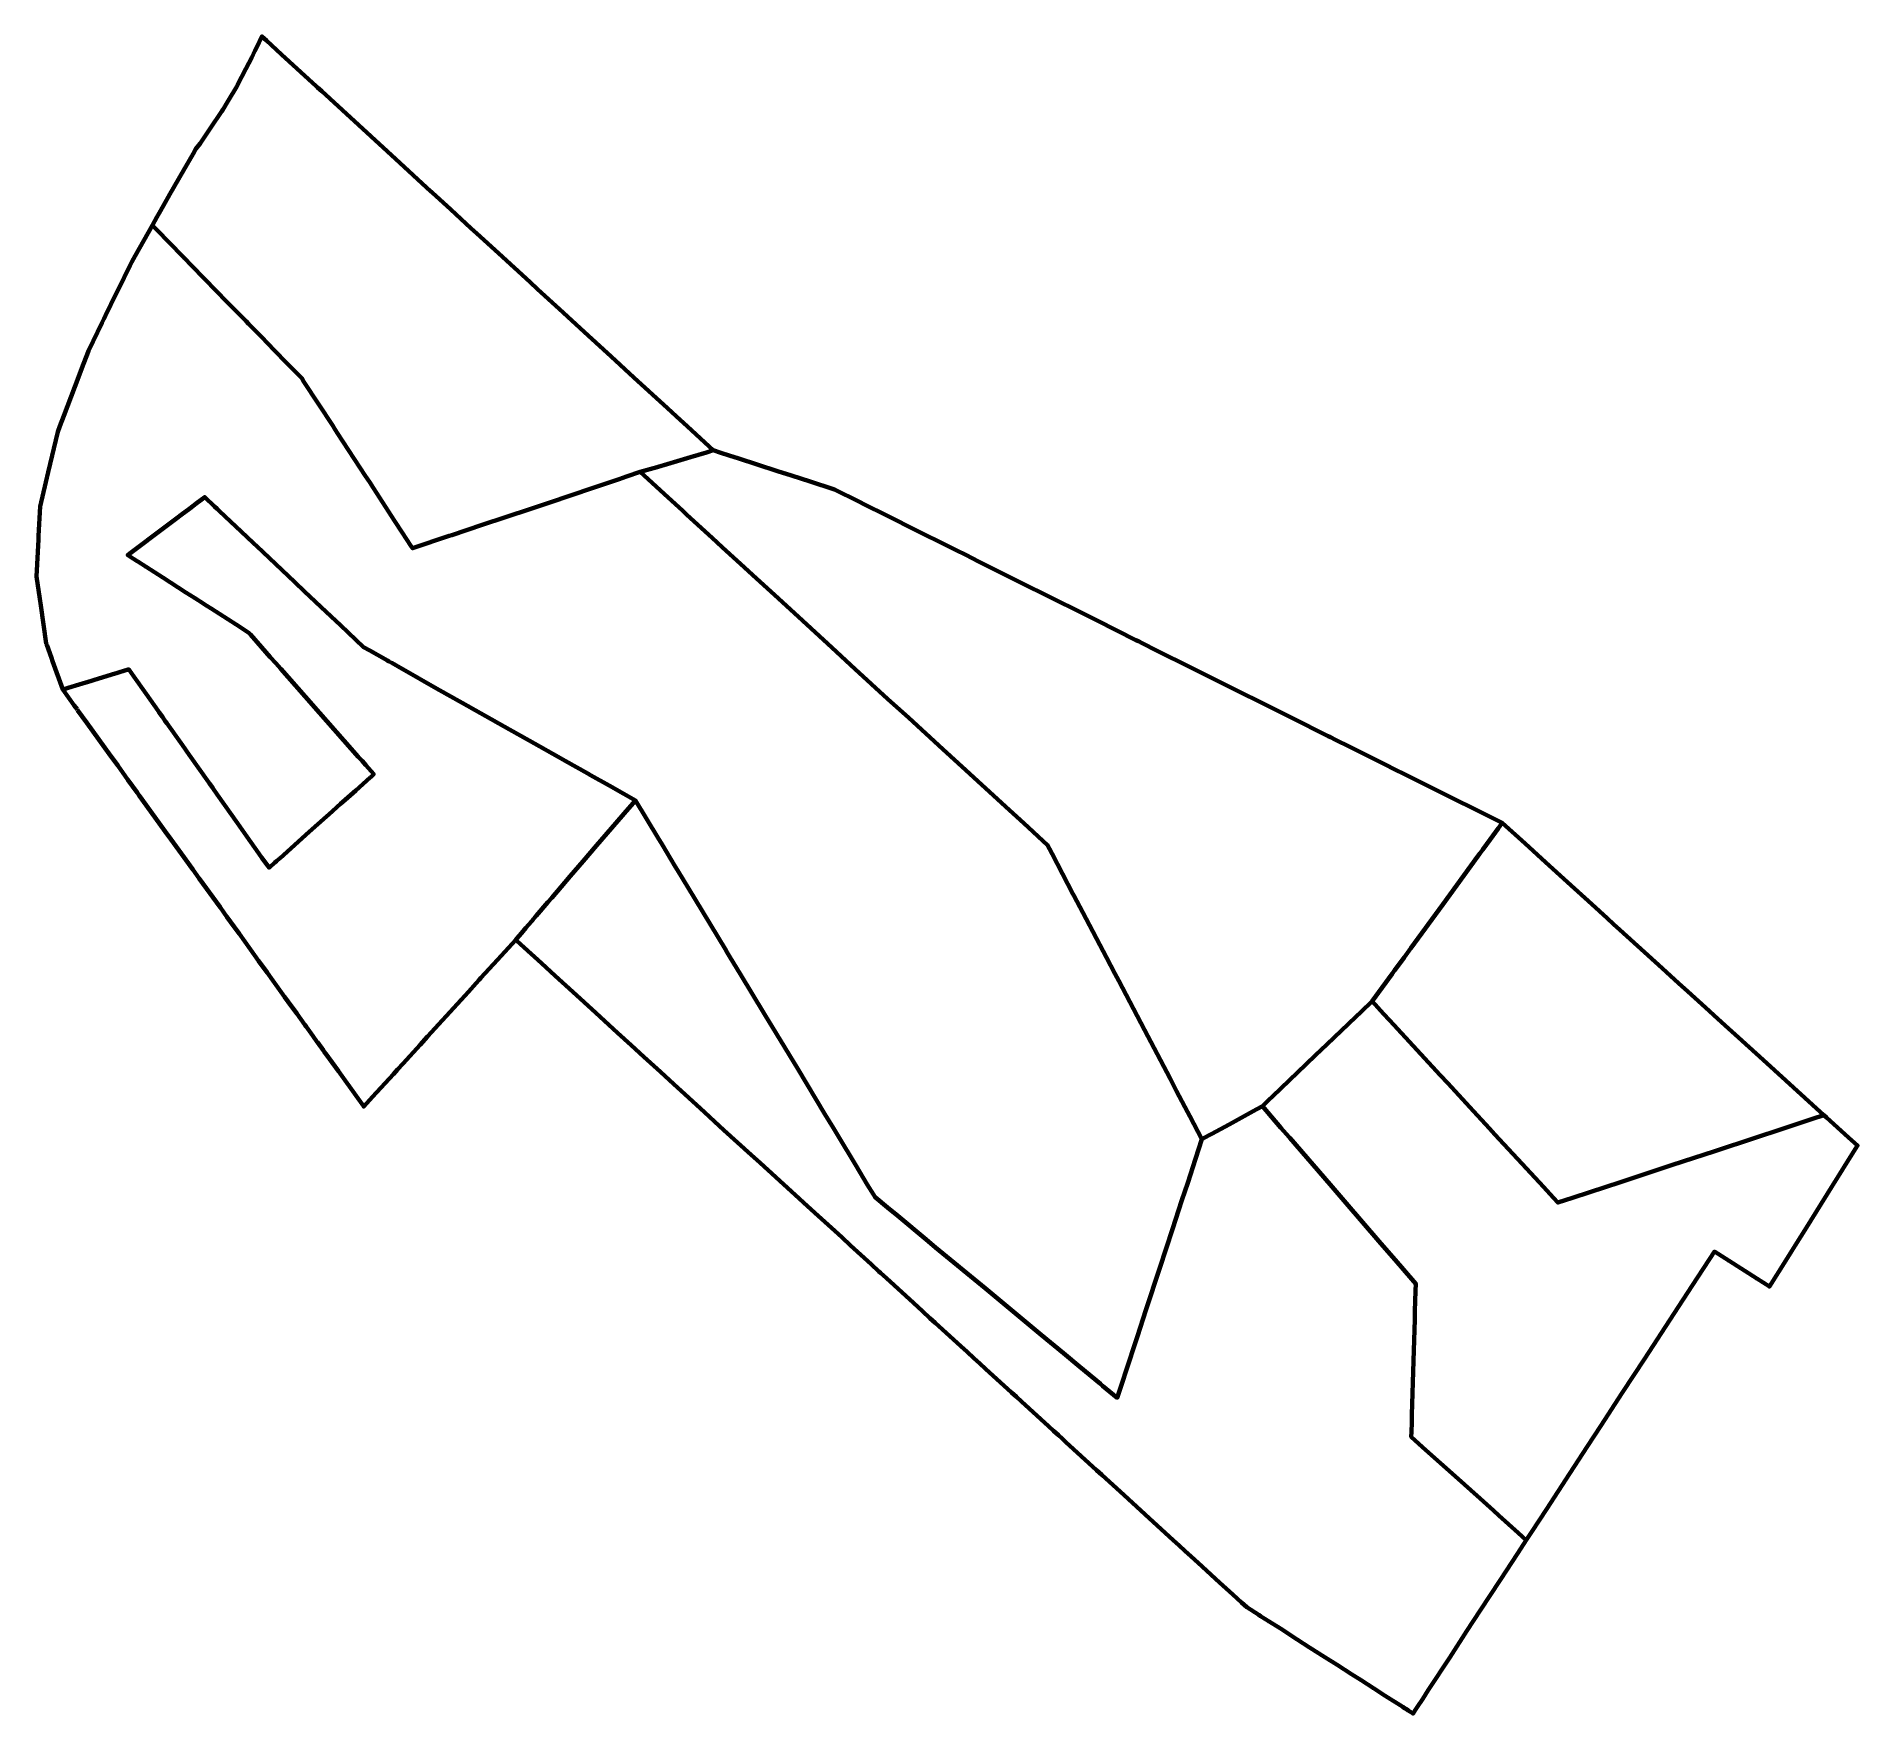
# Model space of a CAD drawing. Header units: metres. Extents: x 807568 to 807755, y 9157337 to 9157510.
import ezdxf

# ---------------------------------------------------------------- set-up
doc = ezdxf.new("R2010")
doc.units = ezdxf.units.M
doc.header["$MEASUREMENT"] = 0
doc.layers.add('2836-21157', color=1, linetype='Continuous')

msp = doc.modelspace()

# ---------------------------------------------------------------- linework, layer by layer
at = {"layer": '2836-21157', "color": 40, "lineweight": 70, "true_color": 0xffbb00}
for points in [[(807579.57, 9157490.27), (807579.57, 9157490.26), (807580.03, 9157489.79), (807581.32, 9157488.47), (807581.47, 9157488.32), (807582.56, 9157487.21), (807582.83, 9157486.92), (807583.63, 9157486.11), (807586.18, 9157483.5), (807587.21, 9157482.44), (807588.74, 9157480.88), (807589.22, 9157480.39), (807589.47, 9157480.13), (807590.93, 9157478.64), (807591.31, 9157478.25), (807593.24, 9157476.27), (807594.09, 9157475.4), (807594.93, 9157474.54), (807595.16, 9157474.18), (807596.64, 9157471.92), (807598.15, 9157469.6), (807598.24, 9157469.47), (807598.59, 9157468.93), (807601.5, 9157464.47), (807601.89, 9157463.87), (807602.3, 9157463.24), (807604.49, 9157459.88), (807605.28, 9157458.68), (807606.17, 9157457.31), (807606.34, 9157457.05), (807610.11, 9157458.31), (807610.38, 9157458.4), (807613.48, 9157459.44), (807618.39, 9157461.08), (807620.34, 9157461.73), (807624.92, 9157463.27), (807627.57, 9157464.16), (807628.34, 9157464.42), (807629.76, 9157464.89), (807631.12, 9157465.29), (807631.25, 9157465.33), (807632.85, 9157465.81), (807634.93, 9157466.43), (807636.57, 9157466.91), (807637.27, 9157467.12), (807634.61, 9157469.56), (807633.45, 9157470.62), (807632.55, 9157471.45), (807629.1, 9157474.61), (807626.76, 9157476.76), (807624.4, 9157478.92), (807622.31, 9157480.84), (807621.82, 9157481.29), (807620.68, 9157482.34), (807619.19, 9157483.7), (807618.42, 9157484.41), (807615.16, 9157487.4), (807612.94, 9157489.43), (807612.34, 9157489.98), (807611.31, 9157490.93), (807610.27, 9157491.88), (807608.36, 9157493.64), (807608.29, 9157493.7), (807608.23, 9157493.75), (807604.57, 9157497.11), (807602.89, 9157498.65), (807597, 9157504.05), (807596.57, 9157504.45), (807596.43, 9157504.57), (807595.64, 9157505.29), (807592.86, 9157507.84), (807591.31, 9157509.27), (807590.84, 9157509.7), (807590.3, 9157508.59), (807590.11, 9157508.2), (807589.79, 9157507.54), (807589.19, 9157506.37), (807588.34, 9157504.7), (807588.33, 9157504.69), (807588.25, 9157504.55), (807587.37, 9157503.08), (807586.81, 9157502.15), (807586.71, 9157502.01), (807586.22, 9157501.29), (807585.99, 9157500.96), (807584.84, 9157499.21), (807584.48, 9157498.67), (807584.05, 9157498.14), (807583.75, 9157497.62), (807582.78, 9157495.92), (807581.38, 9157493.46), (807580.72, 9157492.31), (807580.28, 9157491.53), (807580.04, 9157491.11), (807579.57, 9157490.28)], [(807631.12, 9157465.29), (807629.76, 9157464.89), (807632.2, 9157462.65), (807634.12, 9157460.89), (807634.56, 9157460.49), (807637.15, 9157458.11), (807638.19, 9157457.16), (807640.47, 9157455.08), (807641.7, 9157453.95), (807643.57, 9157452.24), (807646.03, 9157449.98), (807649.46, 9157446.84), (807651.88, 9157444.62), (807655.2, 9157441.57), (807657.37, 9157439.59), (807660.88, 9157436.37), (807663.26, 9157434.2), (807666.92, 9157430.84), (807667.73, 9157430.1), (807669.2, 9157428.75), (807671.65, 9157426.51), (807671.85, 9157426.12), (807672.12, 9157425.6), (807674.27, 9157421.5), (807674.37, 9157421.32), (807675.28, 9157419.58), (807677.73, 9157414.93), (807678.58, 9157413.31), (807678.97, 9157412.55), (807681.62, 9157407.51), (807684.25, 9157402.5), (807684.72, 9157401.6), (807684.93, 9157401.19), (807686.05, 9157399.07), (807686.28, 9157398.63), (807687.53, 9157396.25), (807688.29, 9157396.66), (807688.56, 9157396.81), (807690.32, 9157397.77), (807692.81, 9157399.14), (807693.17, 9157399.33), (807693.75, 9157399.65), (807694.42, 9157400.29), (807694.8, 9157400.66), (807698.27, 9157403.98), (807699.23, 9157404.9), (807700.39, 9157406), (807703.36, 9157408.85), (807703.91, 9157409.37), (807705.03, 9157410.44), (807707.1, 9157413.27), (807707.32, 9157413.58), (807707.35, 9157413.62), (807708.33, 9157414.96), (807709.01, 9157415.89), (807712.3, 9157420.4), (807715.93, 9157425.37), (807716.12, 9157425.63), (807716.17, 9157425.7), (807716.21, 9157425.75), (807716.25, 9157425.81), (807716.44, 9157426.07), (807717.17, 9157427.07), (807717.99, 9157428.2), (807718.42, 9157428.79), (807718.36, 9157428.82), (807716.57, 9157429.71), (807712.49, 9157431.75), (807711.59, 9157432.2), (807710.9, 9157432.54), (807710.42, 9157432.79), (807708.85, 9157433.57), (807706.9, 9157434.54), (807706.85, 9157434.57), (807706.38, 9157434.8), (807704.87, 9157435.56), (807703.51, 9157436.24), (807702.74, 9157436.62), (807701.29, 9157437.35), (807700.77, 9157437.61), (807700.52, 9157437.73), (807699.78, 9157438.1), (807698.95, 9157438.51), (807698.29, 9157438.84), (807696.45, 9157439.76), (807694.94, 9157440.52), (807693.15, 9157441.41), (807691.88, 9157442.05), (807688.04, 9157443.96), (807686.04, 9157444.96), (807683.22, 9157446.37), (807682.87, 9157446.54), (807681.4, 9157447.28), (807681.01, 9157447.47), (807680.75, 9157447.6), (807676.74, 9157449.6), (807675.37, 9157450.29), (807671.78, 9157452.08), (807671.11, 9157452.42), (807669.7, 9157453.12), (807664.62, 9157455.66), (807663.84, 9157456.05), (807663.3, 9157456.32), (807662.18, 9157456.88), (807661.02, 9157457.46), (807658.52, 9157458.71), (807658.1, 9157458.92), (807658.06, 9157458.93), (807658.02, 9157458.95), (807655.32, 9157460.3), (807652.56, 9157461.68), (807652.53, 9157461.69), (807652.51, 9157461.71), (807652.25, 9157461.84), (807649.72, 9157463.1), (807649.63, 9157463.14), (807647.25, 9157463.91), (807645.31, 9157464.53), (807643.89, 9157464.99), (807641.79, 9157465.67), (807639.91, 9157466.27), (807638.91, 9157466.59), (807638.04, 9157466.87), (807637.27, 9157467.12), (807636.57, 9157466.91), (807634.93, 9157466.43), (807632.85, 9157465.81), (807631.25, 9157465.33)], [(807616.94, 9157416.78), (807617.05, 9157416.67), (807617.8, 9157415.98), (807619.6, 9157414.35), (807621, 9157413.07), (807622.81, 9157411.42), (807623.98, 9157410.35), (807625.17, 9157409.26), (807627.41, 9157407.21), (807628.81, 9157405.94), (807630.13, 9157404.74), (807631.84, 9157403.17), (807633.21, 9157401.92), (807634.33, 9157400.9), (807636.38, 9157399.03), (807637.4, 9157398.09), (807638.37, 9157397.2), (807641.17, 9157394.65), (807642.08, 9157393.82), (807645.3, 9157390.88), (807645.69, 9157390.53), (807646.96, 9157389.37), (807648.06, 9157388.37), (807649.42, 9157387.12), (807650.48, 9157386.16), (807651.39, 9157385.32), (807653.5, 9157383.4), (807654.3, 9157382.66), (807654.46, 9157382.52), (807655.07, 9157381.96), (807657.86, 9157379.42), (807658.8, 9157378.56), (807659.56, 9157377.86), (807660.09, 9157377.38), (807662.73, 9157374.97), (807663.39, 9157374.37), (807664.07, 9157373.74), (807664.69, 9157373.18), (807665.28, 9157372.64), (807667.95, 9157370.2), (807668.45, 9157369.74), (807668.98, 9157369.27), (807671.75, 9157366.74), (807672.27, 9157366.26), (807672.78, 9157365.8), (807673.15, 9157365.45), (807673.54, 9157365.1), (807676.7, 9157362.22), (807677.22, 9157361.74), (807679.52, 9157359.64), (807682.1, 9157357.28), (807684.58, 9157355.02), (807685.18, 9157354.47), (807685.79, 9157353.92), (807686.43, 9157353.33), (807687.16, 9157352.66), (807689.35, 9157350.66), (807690.02, 9157350.05), (807690.72, 9157349.41), (807691.61, 9157348.6), (807692.15, 9157348.11), (807693.39, 9157347.32), (807693.57, 9157347.2), (807694.45, 9157346.64), (807695.6, 9157345.91), (807697.34, 9157344.79), (807698.61, 9157343.98), (807700.19, 9157342.97), (807701.44, 9157342.17), (807702.93, 9157341.21), (807703.92, 9157340.59), (807705.17, 9157339.78), (807706.39, 9157339), (807708.19, 9157337.86), (807708.42, 9157337.7), (807708.53, 9157337.64), (807708.75, 9157337.49), (807709.26, 9157337.17), (807709.48, 9157337.51), (807709.69, 9157337.82), (807710.25, 9157338.68), (807710.82, 9157339.56), (807713.03, 9157342.95), (807714.8, 9157345.67), (807716.17, 9157347.76), (807718.2, 9157350.88), (807720.03, 9157353.68), (807720.9, 9157355.02), (807720.07, 9157355.77), (807718.09, 9157357.54), (807717.51, 9157358.06), (807716.15, 9157359.28), (807713.57, 9157361.59), (807712.07, 9157362.93), (807710.22, 9157364.59), (807709.06, 9157365.62), (807709.08, 9157366.16), (807709.11, 9157367.1), (807709.13, 9157367.91), (807709.3, 9157373.46), (807709.43, 9157377.7), (807709.45, 9157378.58), (807709.52, 9157380.66), (807709.54, 9157381.37), (807708.06, 9157383.08), (807707.61, 9157383.6), (807705.74, 9157385.77), (807702.38, 9157389.66), (807700.72, 9157391.58), (807696.56, 9157396.39), (807696.5, 9157396.47), (807695.66, 9157397.44), (807694.68, 9157398.57), (807693.75, 9157399.65), (807693.17, 9157399.33), (807692.81, 9157399.14), (807690.32, 9157397.77), (807688.56, 9157396.81), (807688.29, 9157396.66), (807687.53, 9157396.25), (807686.88, 9157394.24), (807686.07, 9157391.77), (807685.48, 9157389.97), (807684.5, 9157387), (807683.2, 9157383.01), (807681.78, 9157378.68), (807680.9, 9157375.98), (807679.64, 9157372.14), (807679.47, 9157371.62), (807678.83, 9157369.65), (807677.31, 9157370.9), (807677.11, 9157371.08), (807674.97, 9157372.84), (807673.28, 9157374.24), (807670.99, 9157376.14), (807670.79, 9157376.31), (807665.64, 9157380.58), (807665.22, 9157380.92), (807660.14, 9157385.13), (807659.15, 9157385.95), (807656.24, 9157388.36), (807655.18, 9157389.24), (807653.91, 9157390.29), (807653.74, 9157390.57), (807653.11, 9157391.61), (807651.97, 9157393.5), (807650.04, 9157396.69), (807649.62, 9157397.39), (807648.75, 9157398.83), (807645.95, 9157403.48), (807643.76, 9157407.1), (807642.54, 9157409.12), (807640.04, 9157413.26), (807639.02, 9157414.95), (807638.6, 9157415.64), (807638.58, 9157415.68), (807635.34, 9157421.04), (807633.59, 9157423.93), (807633.36, 9157424.32), (807632, 9157426.57), (807631.57, 9157427.29), (807629.26, 9157431.11), (807628.11, 9157429.77), (807627.9, 9157429.52), (807627.46, 9157429.01), (807626.8, 9157428.24), (807625.27, 9157426.47), (807623.87, 9157424.84), (807622.55, 9157423.3), (807621.62, 9157422.22), (807620.66, 9157421.1), (807620.26, 9157420.64), (807619.05, 9157419.23), (807618.95, 9157419.12), (807618.88, 9157419.03), (807618.78, 9157418.91), (807618.62, 9157418.72), (807618.56, 9157418.66), (807618, 9157418.01), (807617.53, 9157417.46), (807617.05, 9157416.9)]]:
    msp.add_lwpolyline(points, close=True, dxfattribs=at)
at = {"layer": '2836-21157', "color": 254, "lineweight": 70, "true_color": 0xcccccc}
msp.add_lwpolyline([(807567.78, 9157456.66), (807567.64, 9157454.15), (807567.98, 9157451.85), (807568.08, 9157451.14), (807568.66, 9157447.25), (807568.71, 9157447.1), (807569.19, 9157445.77), (807569.31, 9157445.42), (807570.35, 9157442.52), (807570.81, 9157442.66), (807570.92, 9157442.69), (807572.05, 9157443.04), (807573.3, 9157443.42), (807573.52, 9157443.49), (807575.39, 9157444.06), (807575.99, 9157444.24), (807576.17, 9157444.3), (807577.08, 9157444.57), (807577.14, 9157444.59), (807577.17, 9157444.55), (807577.67, 9157443.85), (807578.92, 9157442.08), (807580.17, 9157440.31), (807580.28, 9157440.15), (807580.6, 9157439.7), (807580.9, 9157439.27), (807581.07, 9157439.04), (807582.66, 9157436.78), (807583.37, 9157435.78), (807585.38, 9157432.94), (807585.4, 9157432.9), (807585.45, 9157432.84), (807585.74, 9157432.43), (807585.86, 9157432.25), (807586.25, 9157431.7), (807588.31, 9157428.78), (807589.04, 9157427.75), (807589.3, 9157427.39), (807590.53, 9157425.65), (807590.84, 9157425.21), (807591.43, 9157424.37), (807591.57, 9157424.17), (807591.61, 9157424.21), (807592.18, 9157424.72), (807592.32, 9157424.84), (807592.64, 9157425.12), (807592.7, 9157425.18), (807595.7, 9157427.86), (807597.49, 9157429.46), (807598.05, 9157429.96), (807598.06, 9157429.97), (807598.57, 9157430.43), (807598.92, 9157430.74), (807599.39, 9157431.16), (807599.68, 9157431.42), (807600.49, 9157432.14), (807601.96, 9157433.45), (807602.06, 9157433.54), (807602.1, 9157433.58), (807602.34, 9157433.79), (807601.51, 9157434.73), (807601.14, 9157435.16), (807600.75, 9157435.6), (807600.03, 9157436.42), (807596.77, 9157440.11), (807596.73, 9157440.16), (807596.03, 9157440.95), (807592.77, 9157444.64), (807592.26, 9157445.22), (807591.7, 9157445.85), (807590.8, 9157446.87), (807589.67, 9157448.17), (807589.49, 9157448.36), (807588.19, 9157449.19), (807587.34, 9157449.74), (807585.6, 9157450.85), (807585.16, 9157451.13), (807584.47, 9157451.58), (807584.27, 9157451.71), (807583.89, 9157451.94), (807583, 9157452.51), (807580.64, 9157454.03), (807578.92, 9157455.12), (807578.07, 9157455.67), (807578.03, 9157455.69), (807578.03, 9157455.7), (807578.01, 9157455.71), (807577.26, 9157456.19), (807577.03, 9157456.34), (807577.25, 9157456.5), (807577.25, 9157456.5), (807578.48, 9157457.43), (807579.63, 9157458.3), (807579.9, 9157458.5), (807582.09, 9157460.15), (807582.52, 9157460.47), (807583.42, 9157461.15), (807583.73, 9157461.38), (807584.08, 9157461.65), (807584.58, 9157462.03), (807584.96, 9157462.31), (807585.96, 9157461.35), (807586.25, 9157461.09), (807586.42, 9157460.93), (807586.48, 9157460.86), (807589.29, 9157458.22), (807589.96, 9157457.58), (807590.35, 9157457.21), (807590.92, 9157456.68), (807594.23, 9157453.55), (807595.23, 9157452.6), (807597.44, 9157450.51), (807598.44, 9157449.57), (807598.91, 9157449.13), (807601.29, 9157446.88), (807601.95, 9157446.51), (807603.76, 9157445.49), (807603.9, 9157445.41), (807604.19, 9157445.25), (807605.26, 9157444.64), (807605.56, 9157444.47), (807608.57, 9157442.77), (807609.97, 9157441.98), (807611.44, 9157441.16), (807615.77, 9157438.72), (807618.86, 9157436.97), (807621.31, 9157435.59), (807622.03, 9157435.19), (807624.37, 9157433.87), (807624.64, 9157433.71), (807626.56, 9157432.63), (807628.06, 9157431.78), (807629.26, 9157431.11), (807631.57, 9157427.29), (807632, 9157426.57), (807633.36, 9157424.32), (807633.59, 9157423.93), (807635.34, 9157421.04), (807638.58, 9157415.68), (807638.6, 9157415.64), (807639.02, 9157414.95), (807640.04, 9157413.26), (807642.54, 9157409.12), (807643.76, 9157407.1), (807645.95, 9157403.48), (807648.75, 9157398.83), (807649.62, 9157397.39), (807650.04, 9157396.69), (807651.97, 9157393.5), (807653.11, 9157391.61), (807653.74, 9157390.57), (807653.91, 9157390.29), (807655.18, 9157389.24), (807656.24, 9157388.36), (807659.15, 9157385.95), (807660.14, 9157385.13), (807665.22, 9157380.92), (807665.64, 9157380.58), (807670.79, 9157376.31), (807670.99, 9157376.14), (807673.28, 9157374.24), (807674.97, 9157372.84), (807677.11, 9157371.08), (807677.31, 9157370.9), (807678.83, 9157369.65), (807679.47, 9157371.62), (807679.64, 9157372.14), (807680.9, 9157375.98), (807681.78, 9157378.68), (807683.2, 9157383.01), (807684.5, 9157387), (807685.48, 9157389.97), (807686.07, 9157391.77), (807686.88, 9157394.24), (807687.53, 9157396.25), (807686.28, 9157398.63), (807686.05, 9157399.07), (807684.93, 9157401.19), (807684.72, 9157401.6), (807684.25, 9157402.5), (807681.62, 9157407.51), (807678.97, 9157412.55), (807678.58, 9157413.31), (807677.73, 9157414.93), (807675.28, 9157419.58), (807674.37, 9157421.32), (807674.27, 9157421.5), (807672.12, 9157425.6), (807671.85, 9157426.12), (807671.65, 9157426.51), (807669.2, 9157428.75), (807667.73, 9157430.1), (807666.92, 9157430.84), (807663.26, 9157434.2), (807660.88, 9157436.37), (807657.37, 9157439.59), (807655.2, 9157441.57), (807651.88, 9157444.62), (807649.46, 9157446.84), (807646.03, 9157449.98), (807643.57, 9157452.24), (807641.7, 9157453.95), (807640.47, 9157455.08), (807638.19, 9157457.16), (807637.15, 9157458.11), (807634.56, 9157460.49), (807634.12, 9157460.89), (807632.2, 9157462.65), (807629.76, 9157464.89), (807628.34, 9157464.42), (807627.57, 9157464.16), (807624.92, 9157463.27), (807620.34, 9157461.73), (807618.39, 9157461.08), (807613.48, 9157459.44), (807610.38, 9157458.4), (807610.11, 9157458.31), (807606.34, 9157457.05), (807606.17, 9157457.31), (807605.28, 9157458.68), (807604.49, 9157459.88), (807602.3, 9157463.24), (807601.89, 9157463.87), (807601.5, 9157464.47), (807598.59, 9157468.93), (807598.24, 9157469.47), (807598.15, 9157469.6), (807596.64, 9157471.92), (807595.16, 9157474.18), (807594.93, 9157474.54), (807594.09, 9157475.4), (807593.24, 9157476.27), (807591.31, 9157478.25), (807590.93, 9157478.64), (807589.47, 9157480.13), (807589.22, 9157480.39), (807588.74, 9157480.88), (807587.21, 9157482.44), (807586.18, 9157483.5), (807583.63, 9157486.11), (807582.83, 9157486.92), (807582.56, 9157487.21), (807581.47, 9157488.32), (807581.32, 9157488.47), (807580.03, 9157489.79), (807579.57, 9157490.26), (807579.57, 9157490.27), (807577.79, 9157487.11), (807577.45, 9157486.5), (807577.28, 9157486.16), (807576.67, 9157484.9), (807575.31, 9157482.12), (807574.75, 9157480.98), (807574.74, 9157480.94), (807574.59, 9157480.65), (807574.41, 9157480.27), (807572.99, 9157477.35), (807572.85, 9157476.98), (807572.42, 9157475.86), (807571.96, 9157474.64), (807570.45, 9157470.65), (807570.06, 9157469.62), (807569.83, 9157469.03), (807568.86, 9157464.87), (807568.62, 9157463.85), (807568.04, 9157461.35), (807567.87, 9157458.31), (807567.85, 9157457.93)], close=True, dxfattribs=at)
at = {"layer": '2836-21157', "color": 6, "lineweight": 70, "true_color": 0xff00ff}
msp.add_lwpolyline([(807570.81, 9157442.66), (807570.35, 9157442.52), (807571.54, 9157440.88), (807571.82, 9157440.48), (807571.88, 9157440.4), (807572.84, 9157439.07), (807574.68, 9157436.52), (807575.14, 9157435.89), (807576, 9157434.69), (807577.06, 9157433.22), (807578, 9157431.92), (807578.22, 9157431.62), (807581.17, 9157427.53), (807581.19, 9157427.5), (807581.2, 9157427.48), (807582.55, 9157425.61), (807583.72, 9157423.99), (807584.39, 9157423.07), (807586.53, 9157420.11), (807586.92, 9157419.56), (807587.24, 9157419.12), (807587.98, 9157418.09), (807588.48, 9157417.4), (807588.48, 9157417.4), (807589.66, 9157415.77), (807590.5, 9157414.61), (807591.38, 9157413.39), (807591.97, 9157412.57), (807593.17, 9157410.91), (807593.55, 9157410.38), (807594.42, 9157409.18), (807595.24, 9157408.03), (807595.38, 9157407.84), (807596.08, 9157406.88), (807596.53, 9157406.25), (807596.55, 9157406.23), (807597.16, 9157405.38), (807597.25, 9157405.25), (807597.41, 9157405.03), (807598.7, 9157403.25), (807599.22, 9157402.52), (807601.32, 9157399.61), (807602.22, 9157400.6), (807604.36, 9157402.95), (807604.8, 9157403.43), (807605.37, 9157404.05), (807607.1, 9157405.96), (807607.87, 9157406.81), (807611.32, 9157410.6), (807612.08, 9157411.43), (807612.87, 9157412.3), (807613.2, 9157412.66), (807613.37, 9157412.85), (807615.06, 9157414.71), (807616.94, 9157416.78), (807617.05, 9157416.9), (807617.53, 9157417.46), (807618, 9157418.01), (807618.56, 9157418.66), (807618.62, 9157418.72), (807618.78, 9157418.91), (807618.88, 9157419.03), (807618.95, 9157419.12), (807619.05, 9157419.23), (807620.26, 9157420.64), (807620.66, 9157421.1), (807621.62, 9157422.22), (807622.55, 9157423.3), (807623.87, 9157424.84), (807625.27, 9157426.47), (807626.8, 9157428.24), (807627.46, 9157429.01), (807627.9, 9157429.52), (807628.11, 9157429.77), (807629.26, 9157431.11), (807628.06, 9157431.78), (807626.56, 9157432.63), (807624.64, 9157433.71), (807624.37, 9157433.87), (807622.03, 9157435.19), (807621.31, 9157435.59), (807618.86, 9157436.97), (807615.77, 9157438.72), (807611.44, 9157441.16), (807609.97, 9157441.98), (807608.57, 9157442.77), (807605.56, 9157444.47), (807605.26, 9157444.64), (807604.19, 9157445.25), (807603.9, 9157445.41), (807603.76, 9157445.49), (807601.95, 9157446.51), (807601.29, 9157446.88), (807598.91, 9157449.13), (807598.44, 9157449.57), (807597.44, 9157450.51), (807595.23, 9157452.6), (807594.23, 9157453.55), (807590.92, 9157456.68), (807590.35, 9157457.21), (807589.96, 9157457.58), (807589.29, 9157458.22), (807586.48, 9157460.86), (807586.42, 9157460.93), (807586.25, 9157461.09), (807585.96, 9157461.35), (807584.96, 9157462.31), (807584.58, 9157462.03), (807584.08, 9157461.65), (807583.73, 9157461.38), (807583.42, 9157461.15), (807582.52, 9157460.47), (807582.09, 9157460.15), (807579.9, 9157458.5), (807579.63, 9157458.3), (807578.48, 9157457.43), (807577.25, 9157456.5), (807577.25, 9157456.5), (807577.03, 9157456.34), (807577.26, 9157456.19), (807578.01, 9157455.71), (807578.03, 9157455.7), (807578.03, 9157455.69), (807578.07, 9157455.67), (807578.92, 9157455.12), (807580.64, 9157454.03), (807583, 9157452.51), (807583.89, 9157451.94), (807584.27, 9157451.71), (807584.47, 9157451.58), (807585.16, 9157451.13), (807585.6, 9157450.85), (807587.34, 9157449.74), (807588.19, 9157449.19), (807589.49, 9157448.36), (807589.67, 9157448.17), (807590.8, 9157446.87), (807591.7, 9157445.85), (807592.26, 9157445.22), (807592.77, 9157444.64), (807596.03, 9157440.95), (807596.73, 9157440.16), (807596.77, 9157440.11), (807600.03, 9157436.42), (807600.75, 9157435.6), (807601.14, 9157435.16), (807601.51, 9157434.73), (807602.34, 9157433.79), (807602.1, 9157433.58), (807602.06, 9157433.54), (807601.96, 9157433.45), (807600.49, 9157432.14), (807599.68, 9157431.42), (807599.39, 9157431.16), (807598.92, 9157430.74), (807598.57, 9157430.43), (807598.06, 9157429.97), (807598.05, 9157429.96), (807597.49, 9157429.46), (807595.7, 9157427.86), (807592.7, 9157425.18), (807592.64, 9157425.12), (807592.32, 9157424.84), (807592.18, 9157424.72), (807591.61, 9157424.21), (807591.57, 9157424.17), (807591.43, 9157424.37), (807590.84, 9157425.21), (807590.53, 9157425.65), (807589.3, 9157427.39), (807589.04, 9157427.75), (807588.31, 9157428.78), (807586.25, 9157431.7), (807585.86, 9157432.25), (807585.74, 9157432.43), (807585.45, 9157432.84), (807585.4, 9157432.9), (807585.38, 9157432.94), (807583.37, 9157435.78), (807582.66, 9157436.78), (807581.07, 9157439.04), (807580.9, 9157439.27), (807580.6, 9157439.7), (807580.28, 9157440.15), (807580.17, 9157440.31), (807578.92, 9157442.08), (807577.67, 9157443.85), (807577.17, 9157444.55), (807577.14, 9157444.59), (807577.08, 9157444.57), (807576.17, 9157444.3), (807575.99, 9157444.24), (807575.39, 9157444.06), (807573.52, 9157443.49), (807573.3, 9157443.42), (807572.05, 9157443.04), (807570.92, 9157442.69)], close=True, dxfattribs=at)
at = {"layer": '2836-21157', "color": 1, "lineweight": 70, "true_color": 0xff0000}
msp.add_lwpolyline([(807705.03, 9157410.44), (807706.21, 9157409.16), (807706.82, 9157408.51), (807707.27, 9157408.02), (807712.04, 9157402.85), (807712.82, 9157402.01), (807715.48, 9157399.13), (807717.13, 9157397.34), (807717.68, 9157396.75), (807720.92, 9157393.24), (807722.68, 9157391.34), (807723.71, 9157390.22), (807724.16, 9157389.73), (807725.66, 9157390.22), (807727.45, 9157390.81), (807730.58, 9157391.84), (807732.94, 9157392.62), (807735.85, 9157393.58), (807736.99, 9157393.95), (807740.29, 9157395.04), (807744.46, 9157396.41), (807747.14, 9157397.29), (807748.3, 9157397.67), (807750.33, 9157398.34), (807751.52, 9157398.73), (807748.39, 9157401.57), (807745.65, 9157404.06), (807742.73, 9157406.71), (807741.7, 9157407.65), (807740.62, 9157408.63), (807739.34, 9157409.8), (807737.51, 9157411.46), (807736.56, 9157412.32), (807735.32, 9157413.45), (807734.87, 9157413.85), (807730.52, 9157417.8), (807729.88, 9157418.38), (807729.21, 9157419), (807727.63, 9157420.43), (807725.14, 9157422.69), (807722.87, 9157424.75), (807720.77, 9157426.66), (807718.42, 9157428.79), (807717.99, 9157428.2), (807717.17, 9157427.07), (807716.44, 9157426.07), (807716.25, 9157425.81), (807716.21, 9157425.75), (807716.17, 9157425.7), (807716.12, 9157425.63), (807715.93, 9157425.37), (807712.3, 9157420.4), (807709.01, 9157415.89), (807708.33, 9157414.96), (807707.35, 9157413.62), (807707.32, 9157413.58), (807707.1, 9157413.27)], close=True, dxfattribs=at)
at = {"layer": '2836-21157', "color": 5, "lineweight": 70, "true_color": 0x0000ff}
msp.add_lwpolyline([(807693.75, 9157399.65), (807694.68, 9157398.57), (807695.66, 9157397.44), (807696.5, 9157396.47), (807696.56, 9157396.39), (807700.72, 9157391.58), (807702.38, 9157389.66), (807705.74, 9157385.77), (807707.61, 9157383.6), (807708.06, 9157383.08), (807709.54, 9157381.37), (807709.52, 9157380.66), (807709.45, 9157378.58), (807709.43, 9157377.7), (807709.3, 9157373.46), (807709.13, 9157367.91), (807709.11, 9157367.1), (807709.08, 9157366.16), (807709.06, 9157365.62), (807710.22, 9157364.59), (807712.07, 9157362.93), (807713.57, 9157361.59), (807716.15, 9157359.28), (807717.51, 9157358.06), (807718.09, 9157357.54), (807720.07, 9157355.77), (807720.9, 9157355.02), (807721.42, 9157355.82), (807723, 9157358.24), (807725.35, 9157361.84), (807727.2, 9157364.69), (807728.56, 9157366.77), (807730.77, 9157370.16), (807733.08, 9157373.7), (807736.08, 9157378.3), (807737.99, 9157381.23), (807740.25, 9157384.7), (807741.76, 9157383.73), (807744.6, 9157381.92), (807745.91, 9157381.09), (807747.59, 9157383.78), (807748.21, 9157384.76), (807748.56, 9157385.31), (807749.72, 9157387.17), (807752.3, 9157391.31), (807753.17, 9157392.7), (807753.89, 9157393.85), (807754.98, 9157395.59), (807754.67, 9157395.87), (807754.06, 9157396.42), (807751.79, 9157398.49), (807751.52, 9157398.73), (807750.33, 9157398.34), (807748.3, 9157397.67), (807747.14, 9157397.29), (807744.46, 9157396.41), (807740.29, 9157395.04), (807736.99, 9157393.95), (807735.85, 9157393.58), (807732.94, 9157392.62), (807730.58, 9157391.84), (807727.45, 9157390.81), (807725.66, 9157390.22), (807724.16, 9157389.73), (807723.71, 9157390.22), (807722.68, 9157391.34), (807720.92, 9157393.24), (807717.68, 9157396.75), (807717.13, 9157397.34), (807715.48, 9157399.13), (807712.82, 9157402.01), (807712.04, 9157402.85), (807707.27, 9157408.02), (807706.82, 9157408.51), (807706.21, 9157409.16), (807705.03, 9157410.44), (807703.91, 9157409.37), (807703.36, 9157408.85), (807700.39, 9157406), (807699.23, 9157404.9), (807698.27, 9157403.98), (807694.8, 9157400.66), (807694.42, 9157400.29)], close=True, dxfattribs=at)

doc.saveas('drawing.dxf')
